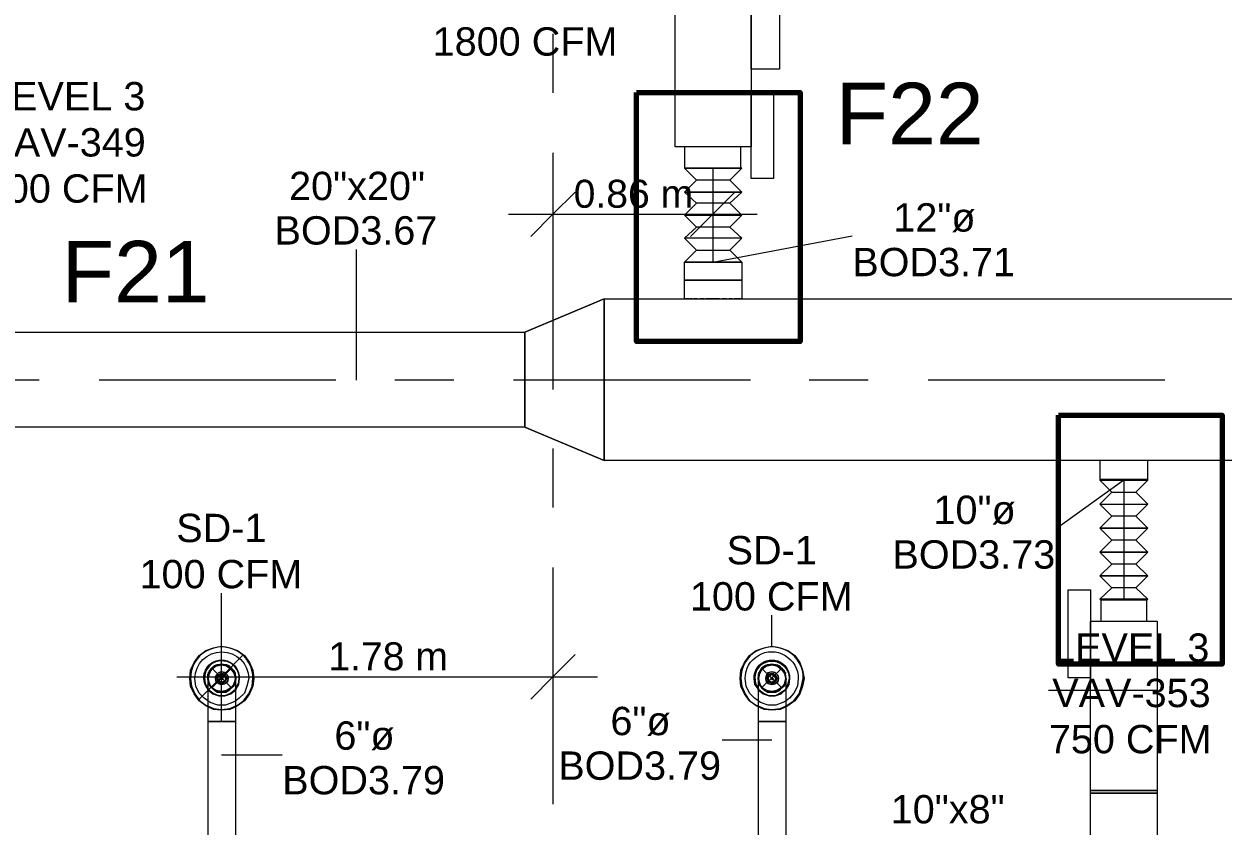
# Model space of a CAD drawing. Header units: metres. Extents: x -2 to 237, y -8 to 52.
# Drawn here: x 28.02 to 34.45, y 39 to 43.3 of the extents above; entities that cross this region are included whole.
import ezdxf

# ---------------------------------------------------------------- set-up
doc = ezdxf.new("R2010")
doc.units = ezdxf.units.M
doc.layers.add('HVAC - Ductos', color=5, linetype='Continuous', lineweight=0)
doc.layers.add('PDF_Text', color=7, linetype='Continuous', lineweight=0)
doc.layers.add('PDF_Geometry', color=7, linetype='Continuous', lineweight=0, true_color=0xaaaaaa)
doc.styles.add('PDF Arial-BoldMT-Identity-H', font='arial.ttf')
doc.styles.add('PDF Helvetica', font='')
doc.styles.get('PDF Helvetica').set_extended_font_data('Helvetica')

msp = doc.modelspace()

# ---------------------------------------------------------------- linework, layer by layer
at = {"layer": 'HVAC - Ductos', "lineweight": 0}
for points in [[(31.9196, 44.4624), (31.9196, 42.6389), (31.5118, 42.6389), (31.5118, 44.4624)], [(32.0708, 43.0558), (31.9196, 43.0558), (31.9196, 43.514), (32.0708, 43.514)], [(32.0387, 42.4694), (31.9196, 42.4694), (31.9196, 42.9413), (32.0387, 42.9413)], [(31.5622, 42.5243), (31.5713, 42.5243), (31.5897, 42.5243), (31.6172, 42.5243), (31.6538, 42.5243), (31.6951, 42.5243), (31.7363, 42.5243), (31.7775, 42.5243), (31.8142, 42.5243), (31.8417, 42.5243), (31.86, 42.5243), (31.8646, 42.5243), (31.8646, 42.6389), (31.86, 42.6389), (31.8462, 42.6389), (31.8233, 42.6389), (31.7913, 42.6389), (31.7546, 42.6389), (31.7134, 42.6389), (31.6767, 42.6389), (31.6401, 42.6389), (31.608, 42.6389), (31.5851, 42.6389), (31.5713, 42.6389), (31.5622, 42.6389), (31.5622, 42.5243), (31.8692, 42.5243), (31.86, 42.5243), (31.8417, 42.5243), (31.8142, 42.5243), (31.7775, 42.5243), (31.7363, 42.5243), (31.6951, 42.5243), (31.6492, 42.5243), (31.6172, 42.5243), (31.5851, 42.5243), (31.5668, 42.5243)], [(31.8646, 42.5243), (31.86, 42.5243), (31.8462, 42.5243), (31.8233, 42.5243), (31.7913, 42.5243), (31.7546, 42.5243), (31.7134, 42.5243), (31.6767, 42.5243), (31.6401, 42.5243), (31.608, 42.5243), (31.5851, 42.5243), (31.5713, 42.5243), (31.5622, 42.5243), (31.5713, 42.5243), (31.5851, 42.5243), (31.608, 42.5243), (31.6401, 42.5243), (31.6767, 42.5243), (31.7134, 42.5243), (31.7546, 42.5243), (31.7913, 42.5243), (31.8233, 42.5243), (31.8462, 42.5243), (31.86, 42.5243)], [(31.8692, 42.5243), (31.8646, 42.5243), (31.86, 42.5243), (31.8417, 42.5243), (31.8142, 42.5243), (31.7775, 42.5243), (31.7363, 42.5243), (31.6951, 42.5243), (31.6538, 42.5243), (31.6172, 42.5243), (31.5897, 42.5243), (31.5713, 42.5243), (31.5622, 42.5243), (31.5668, 42.5243), (31.5851, 42.5243), (31.6172, 42.5243), (31.6492, 42.5243), (31.6951, 42.5243), (31.7363, 42.5243), (31.7775, 42.5243), (31.8142, 42.5243), (31.8417, 42.5243), (31.86, 42.5243)], [(31.8692, 42.0203), (31.86, 42.0203), (31.8462, 42.0203), (31.8233, 42.0203), (31.7913, 42.0203), (31.7546, 42.0203), (31.7134, 42.0203), (31.6767, 42.0203), (31.6401, 42.0203), (31.608, 42.0203), (31.5851, 42.0203), (31.5668, 42.0203), (31.5622, 42.0203), (31.5668, 42.0203), (31.5851, 42.0203), (31.608, 42.0203), (31.6401, 42.0203), (31.6767, 42.0203), (31.7134, 42.0203), (31.7546, 42.0203), (31.7913, 42.0203), (31.8233, 42.0203), (31.8462, 42.0203), (31.86, 42.0203)], [(31.8692, 41.9241), (31.86, 41.9241), (31.8462, 41.9241), (31.8233, 41.9241), (31.7913, 41.9241), (31.7546, 41.9241), (31.7134, 41.9241), (31.6767, 41.9241), (31.6401, 41.9241), (31.608, 41.9241), (31.5851, 41.9241), (31.5668, 41.9241), (31.5622, 41.9241), (31.5668, 41.9241), (31.5851, 41.9241), (31.608, 41.9241), (31.6401, 41.9241), (31.6767, 41.9241), (31.7134, 41.9241), (31.7546, 41.9241), (31.7913, 41.9241), (31.8233, 41.9241), (31.8462, 41.9241), (31.86, 41.9241)], [(31.1315, 41.8234), (30.7054, 41.6447)], [(31.1315, 41.8234), (41.4768, 41.8234), (41.4768, 40.9574), (31.1315, 40.9574)], [(33.7889, 40.8567), (33.7935, 40.8567), (33.8072, 40.8567), (33.8301, 40.8567), (33.853, 40.8567), (33.8851, 40.8567), (33.9171, 40.8567), (33.9492, 40.8567), (33.9813, 40.8567), (34.0088, 40.8567), (34.0271, 40.8567), (34.0408, 40.8567), (34.0454, 40.8567), (34.0408, 40.8567), (34.0271, 40.8567), (34.0088, 40.8567), (33.9813, 40.8567), (33.9492, 40.8567), (33.9171, 40.8567), (33.8851, 40.8567), (33.853, 40.8567), (33.8301, 40.8567), (33.8072, 40.8567), (33.7935, 40.8567)], [(34.0454, 40.8521), (34.0408, 40.8521), (34.0271, 40.8521), (34.0088, 40.8521), (33.9813, 40.8521), (33.9492, 40.8521), (33.9171, 40.8521), (33.8851, 40.8521), (33.853, 40.8521), (33.8301, 40.8521), (33.8072, 40.8521), (33.7935, 40.8521), (33.7889, 40.8521), (33.7935, 40.8521), (33.8072, 40.8521), (33.8301, 40.8521), (33.853, 40.8521), (33.8851, 40.8521), (33.9171, 40.8521), (33.9492, 40.8521), (33.9813, 40.8521), (34.0088, 40.8521), (34.0271, 40.8521), (34.0408, 40.8521)], [(33.6194, 40.2656), (33.7385, 40.2656), (33.7385, 39.7937), (33.6194, 39.7937)], [(34.0408, 40.2106), (34.0363, 40.2106), (34.0179, 40.2106), (33.9905, 40.2106), (33.9584, 40.2106), (33.9171, 40.2106), (33.8805, 40.2106), (33.8439, 40.2106), (33.8163, 40.2106), (33.7981, 40.2106), (33.7935, 40.2106), (33.7935, 40.0961), (33.7981, 40.0961), (33.8072, 40.0961), (33.8301, 40.0961), (33.853, 40.0961), (33.8851, 40.0961), (33.9171, 40.0961), (33.9492, 40.0961), (33.9813, 40.0961), (34.0042, 40.0961), (34.0271, 40.0961), (34.0408, 40.0961), (34.0408, 40.2106), (34.0454, 40.2152), (34.0363, 40.2152), (34.0225, 40.2152), (33.9905, 40.2152), (33.9584, 40.2152), (33.9171, 40.2152), (33.8805, 40.2152), (33.8439, 40.2152), (33.8163, 40.2152), (33.7981, 40.2152), (33.7889, 40.2152), (33.7935, 40.2106), (33.7981, 40.2106), (33.8163, 40.2106), (33.8439, 40.2106), (33.8805, 40.2106), (33.9171, 40.2106), (33.9584, 40.2106), (33.9905, 40.2106), (34.0179, 40.2106), (34.0363, 40.2106)], [(34.0408, 40.2106), (34.0271, 40.2106), (34.0042, 40.2106), (33.9813, 40.2106), (33.9492, 40.2106), (33.9171, 40.2106), (33.8851, 40.2106), (33.853, 40.2106), (33.8301, 40.2106), (33.8072, 40.2106), (33.7981, 40.2106), (33.7935, 40.2106), (33.7981, 40.2106), (33.8072, 40.2106), (33.8301, 40.2106), (33.853, 40.2106), (33.8851, 40.2106), (33.9171, 40.2106), (33.9492, 40.2106), (33.9813, 40.2106), (34.0042, 40.2106), (34.0271, 40.2106)], [(34.0958, 40.0961), (34.0958, 39.1889), (33.7385, 39.1889), (34.0958, 39.1889), (34.0958, 39.1752), (33.7385, 39.1752), (33.7385, 39.1889), (33.7385, 40.0961)], [(29.1522, 39.7708), (29.1431, 39.7525), (29.134, 39.7387), (29.1156, 39.725), (29.1019, 39.7204), (29.0789, 39.7158), (29.0606, 39.7204), (29.0423, 39.725), (29.0285, 39.7387), (29.0194, 39.7525), (29.0102, 39.7708), (29.0057, 39.7891), (29.0102, 39.8075), (29.0194, 39.8257), (29.0285, 39.8441), (29.0423, 39.8533), (29.0606, 39.8624), (29.0789, 39.8624), (29.1019, 39.8624), (29.1156, 39.8533), (29.134, 39.8441), (29.1431, 39.8257), (29.1522, 39.8075), (29.1568, 39.7891)], [(29.0148, 39.8166), (29.0285, 39.8395), (29.0515, 39.8579), (29.0789, 39.8624), (29.1064, 39.8579), (29.1294, 39.8395), (29.1477, 39.8166), (29.1522, 39.7891), (29.1477, 39.7617), (29.1294, 39.7387), (29.1064, 39.725), (29.0789, 39.7204), (29.0515, 39.725), (29.0285, 39.7387), (29.0148, 39.7617), (29.0102, 39.7891)], [(32.1028, 39.7708), (32.0936, 39.7525), (32.0845, 39.7387), (32.0662, 39.725), (32.0478, 39.7204), (32.0295, 39.7158), (32.0112, 39.7204), (31.9928, 39.725), (31.9791, 39.7387), (31.9654, 39.7525), (31.9608, 39.7708), (31.9562, 39.7891), (31.9608, 39.8075), (31.9654, 39.8257), (31.9791, 39.8441), (31.9928, 39.8533), (32.0112, 39.8624), (32.0295, 39.8624), (32.0478, 39.8624), (32.0662, 39.8533), (32.0845, 39.8441), (32.0936, 39.8257), (32.1028, 39.8075), (32.1028, 39.7891)], [(31.9654, 39.8166), (31.9791, 39.8395), (32.002, 39.8579), (32.0295, 39.8624), (32.057, 39.8579), (32.0799, 39.8395), (32.0982, 39.8166), (32.1028, 39.7891), (32.0982, 39.7617), (32.0799, 39.7387), (32.057, 39.725), (32.0295, 39.7204), (32.002, 39.725), (31.9791, 39.7387), (31.9654, 39.7617), (31.9608, 39.7891)], [(29.0515, 39.8075), (29.0469, 39.7891), (29.0515, 39.8075), (29.0652, 39.8212), (29.0789, 39.8257), (29.0973, 39.8212), (29.111, 39.8075), (29.1156, 39.7891), (29.111, 39.8075), (29.0973, 39.8212), (29.0789, 39.8257), (29.0652, 39.8212)], [(29.0606, 39.8029), (29.0561, 39.7891), (29.0606, 39.8075), (29.0743, 39.8166), (29.0881, 39.8166), (29.1019, 39.8075), (29.1064, 39.7891), (29.1019, 39.8029), (29.0881, 39.812), (29.0743, 39.812)], [(29.0652, 39.8029), (29.0789, 39.812), (29.0973, 39.8029), (29.1019, 39.7891), (29.0973, 39.7754), (29.0789, 39.7708), (29.0652, 39.7754), (29.0606, 39.7891)], [(29.0789, 39.7937), (29.0743, 39.7891), (29.0789, 39.7937), (29.0835, 39.7937), (29.0881, 39.7891), (29.0835, 39.7937)], [(32.002, 39.8075), (31.9974, 39.7891), (32.002, 39.8075), (32.0112, 39.8212), (32.0295, 39.8257), (32.0478, 39.8212), (32.0616, 39.8075), (32.0662, 39.7891), (32.0616, 39.8075), (32.0478, 39.8212), (32.0295, 39.8257), (32.0158, 39.8212)], [(32.0112, 39.8029), (32.0066, 39.7891), (32.0112, 39.8075), (32.0204, 39.8166), (32.0387, 39.8166), (32.0524, 39.8075), (32.057, 39.7891), (32.0524, 39.8029), (32.0387, 39.812), (32.0249, 39.812)], [(32.0158, 39.8029), (32.0295, 39.812), (32.0432, 39.8029), (32.0524, 39.7891), (32.0432, 39.7754), (32.0295, 39.7708), (32.0158, 39.7754), (32.0112, 39.7891)], [(32.0295, 39.7937), (32.0249, 39.7891), (32.0295, 39.7937), (32.0341, 39.7937), (32.0387, 39.7891), (32.0341, 39.7845), (32.0295, 39.7845), (32.0249, 39.7891), (32.0295, 39.7845), (32.0341, 39.7845), (32.0341, 39.7891), (32.0341, 39.7937)], [(29.0102, 39.7295), (29.0331, 39.7112), (29.0652, 39.6975), (29.0973, 39.6975), (29.1294, 39.7112), (29.1522, 39.7295), (29.1568, 39.7387), (29.1522, 39.7295), (29.1294, 39.7112), (29.0973, 39.6975), (29.0652, 39.6975), (29.0331, 39.7112), (29.0102, 39.7295), (29.0057, 39.7387)], [(29.1568, 39.7295), (29.1294, 39.7066), (29.0973, 39.6975), (29.0652, 39.6975), (29.0331, 39.7066), (29.0057, 39.7295), (29.0057, 39.7341), (29.0057, 39.7295), (29.0331, 39.7066), (29.0652, 39.6975), (29.0973, 39.6975), (29.1294, 39.7066), (29.1568, 39.7295), (29.1568, 39.7341)], [(29.111, 39.7754), (29.1156, 39.7891), (29.111, 39.7708), (29.0973, 39.7617), (29.0789, 39.7571), (29.0652, 39.7617), (29.0515, 39.7708), (29.0469, 39.7891), (29.0515, 39.7754), (29.0652, 39.7617), (29.0789, 39.7571), (29.0973, 39.7617)], [(29.1019, 39.7754), (29.1064, 39.7891), (29.1019, 39.7754), (29.0881, 39.7662), (29.0743, 39.7662), (29.0606, 39.7754), (29.0561, 39.7891), (29.0606, 39.7754), (29.0743, 39.7662), (29.0881, 39.7662)], [(29.0835, 39.7845), (29.0881, 39.7891), (29.0835, 39.7845), (29.0789, 39.7845), (29.0743, 39.7891), (29.0789, 39.7845)], [(29.1568, 39.7341), (29.1706, 39.7571), (29.1751, 39.7891), (29.1706, 39.7571)], [(31.9608, 39.7295), (31.9837, 39.7112), (32.0158, 39.6975), (32.0478, 39.6975), (32.0753, 39.7112), (32.1028, 39.7295), (32.1074, 39.7387), (32.1028, 39.7295), (32.0753, 39.7112), (32.0478, 39.6975), (32.0158, 39.6975), (31.9837, 39.7112), (31.9608, 39.7295), (31.9562, 39.7387)], [(32.1028, 39.7295), (32.0799, 39.7066), (32.0478, 39.6975), (32.0158, 39.6975), (31.9837, 39.7066), (31.9562, 39.7295), (31.9562, 39.7341), (31.9562, 39.7295), (31.9837, 39.7066), (32.0158, 39.6975), (32.0478, 39.6975), (32.0799, 39.7066), (32.1028, 39.7295), (32.1074, 39.7341)], [(32.0616, 39.7754), (32.0662, 39.7891), (32.0616, 39.7708), (32.0478, 39.7617), (32.0295, 39.7571), (32.0112, 39.7617), (32.002, 39.7708), (31.9974, 39.7891), (32.002, 39.7754), (32.0158, 39.7617), (32.0295, 39.7571), (32.0478, 39.7617)], [(32.0524, 39.7754), (32.057, 39.7891), (32.0524, 39.7754), (32.0387, 39.7662), (32.0204, 39.7662), (32.0112, 39.7754), (32.0066, 39.7891), (32.0112, 39.7754), (32.0249, 39.7662), (32.0387, 39.7662)], [(32.1074, 39.7341), (32.1211, 39.7571), (32.1257, 39.7891), (32.1211, 39.7571)], [(29.0057, 38.7262), (29.0148, 38.7262), (29.0285, 38.7262), (29.0423, 38.7262), (29.0606, 38.7262), (29.0789, 38.7262), (29.1019, 38.7262), (29.1202, 38.7262), (29.134, 38.7262), (29.1477, 38.7262), (29.1522, 38.7262), (29.1568, 38.7262), (29.1568, 39.56), (29.1522, 39.56), (29.1477, 39.56), (29.134, 39.56), (29.1202, 39.56), (29.1019, 39.56), (29.0789, 39.56), (29.0606, 39.56), (29.0423, 39.56), (29.0285, 39.56), (29.0148, 39.56), (29.0057, 39.56)], [(31.9562, 38.8957), (31.9654, 38.8957), (31.9746, 38.8957), (31.9928, 38.8957), (32.0112, 38.8957), (32.0295, 38.8957), (32.0524, 38.8957), (32.0708, 38.8957), (32.0845, 38.8957), (32.0982, 38.8957), (32.1028, 38.8957), (32.1074, 38.8957), (32.1074, 39.56), (32.1028, 39.56), (32.0982, 39.56), (32.0845, 39.56), (32.0708, 39.56), (32.0524, 39.56), (32.0295, 39.56), (32.0112, 39.56), (31.9928, 39.56), (31.9746, 39.56), (31.9654, 39.56), (31.9562, 39.56)], [(34.0958, 39.1752), (34.0958, 38.1764), (33.7385, 38.1764), (33.7385, 39.1752)]]:
    msp.add_lwpolyline(points, close=True, dxfattribs=at)
for points in [[(30.8566, 42.5152), (30.8566, 42.277), (30.8566, 42.0387)], [(31.805, 42.4602), (31.8692, 42.3961), (31.5622, 42.3961), (31.6263, 42.4602), (31.5622, 42.5243), (31.8692, 42.5243), (31.805, 42.4602), (31.6263, 42.4602)], [(31.5622, 42.5243), (31.5622, 42.5243)], [(31.7134, 42.5243), (31.7134, 42.2724), (31.7134, 42.0203)], [(31.7134, 42.5152), (31.7134, 42.277), (31.7134, 42.0387)], [(30.9757, 42.3961), (30.8566, 42.277), (30.7375, 42.1578)], [(31.805, 42.3365), (31.8692, 42.2724), (31.5622, 42.2724), (31.6263, 42.3365), (31.5622, 42.3961), (31.8692, 42.3961), (31.805, 42.3365), (31.6263, 42.3365)], [(31.8325, 42.3961), (31.7134, 42.277), (31.5943, 42.1578)], [(30.6183, 42.277), (31.9516, 42.277)], [(31.805, 42.2082), (31.8692, 42.1486), (31.5622, 42.1486), (31.6263, 42.2082), (31.5622, 42.2724), (31.8692, 42.2724), (31.805, 42.2082), (31.6263, 42.2082)], [(31.6263, 42.0845), (31.805, 42.0845), (31.8692, 42.1486), (31.5622, 42.1486), (31.6263, 42.0845), (31.5622, 42.0203), (31.8692, 42.0203), (31.8692, 41.9241), (31.8692, 41.8234), (31.8646, 41.8234)], [(31.7134, 42.0203), (32.4602, 42.1624)], [(29.8028, 41.3881), (29.8028, 42.0891)], [(31.8692, 42.0203), (31.805, 42.0845)], [(31.5668, 41.8234), (31.5622, 41.8234), (31.5622, 41.9241), (31.5622, 42.0203)], [(31.1315, 41.8234), (31.1315, 40.9574)], [(31.5851, 41.8234), (31.5759, 41.8234), (31.5713, 41.8234)], [(31.6035, 41.8234), (31.5943, 41.8234), (31.5897, 41.8234)], [(31.6309, 41.8234), (31.6217, 41.8234), (31.6126, 41.8234)], [(31.6675, 41.8234), (31.6492, 41.8234), (31.6447, 41.8234)], [(31.75, 41.8234), (31.7134, 41.8234), (31.6813, 41.8234), (31.6767, 41.8234)], [(31.7867, 41.8234), (31.7821, 41.8234), (31.7638, 41.8234)], [(31.8187, 41.8234), (31.8096, 41.8234), (31.8004, 41.8234)], [(31.8417, 41.8234), (31.8325, 41.8234), (31.8279, 41.8234)], [(31.86, 41.8234), (31.8508, 41.8234), (31.8462, 41.8234)], [(26.7698, 41.6447), (30.7054, 41.6447), (30.7054, 41.1361), (26.7698, 41.1361)], [(30.7054, 41.1361), (30.7054, 41.6447)], [(30.7054, 41.1361), (31.1315, 40.9574), (30.7054, 41.1361)], [(33.7935, 40.9574), (33.7889, 40.9574), (33.7889, 40.8567), (33.7889, 40.8521), (34.0454, 40.8521), (33.7889, 40.8521), (33.853, 40.7879), (33.7889, 40.7238), (34.0454, 40.7238), (33.9813, 40.7879)], [(33.8026, 40.9574), (33.7981, 40.9574)], [(33.8255, 40.9574), (33.8163, 40.9574), (33.8117, 40.9574)], [(33.8484, 40.9574), (33.8393, 40.9574), (33.8347, 40.9574)], [(33.853, 40.7879), (33.9813, 40.7879), (34.0454, 40.8521), (34.0454, 40.8567), (34.0454, 40.9574), (34.0408, 40.9574)], [(33.8759, 40.9574), (33.8621, 40.9574), (33.8576, 40.9574)], [(33.9492, 40.9574), (33.9446, 40.9574), (33.9171, 40.9574), (33.8897, 40.9574), (33.8851, 40.9574)], [(33.9767, 40.9574), (33.9721, 40.9574), (33.9584, 40.9574)], [(34.0042, 40.9574), (33.995, 40.9574), (33.9859, 40.9574)], [(34.0225, 40.9574), (34.0179, 40.9574), (34.0134, 40.9574)], [(34.0363, 40.9574), (34.0317, 40.9574), (34.0271, 40.9574)], [(33.9171, 40.8521), (33.5552, 40.5909)], [(33.9171, 40.8521), (33.9171, 40.5313), (33.9171, 40.2152)], [(33.9813, 40.6596), (34.0454, 40.5955), (33.7889, 40.5955), (33.853, 40.6596), (33.7889, 40.7238), (34.0454, 40.7238), (33.9813, 40.6596), (33.853, 40.6596)], [(33.9813, 40.5313), (34.0454, 40.4672), (33.7889, 40.4672), (33.853, 40.5313), (33.7889, 40.5955), (34.0454, 40.5955), (33.9813, 40.5313), (33.853, 40.5313)], [(33.9813, 40.4031), (34.0454, 40.3389), (33.7889, 40.3389), (33.853, 40.4031), (33.7889, 40.4672), (34.0454, 40.4672), (33.9813, 40.4031), (33.853, 40.4031)], [(33.9813, 40.2748), (34.0454, 40.2152), (33.7889, 40.2152), (33.853, 40.2748), (33.7889, 40.3389), (34.0454, 40.3389), (33.9813, 40.2748), (33.853, 40.2748)], [(29.0789, 39.9632), (29.0789, 40.2473)], [(34.0454, 40.2152), (34.0363, 40.2152), (34.0225, 40.2152), (33.9905, 40.2152), (33.9584, 40.2152), (33.9171, 40.2152), (33.8805, 40.2152), (33.8439, 40.2152), (33.8163, 40.2152), (33.7981, 40.2152), (33.7889, 40.2152)], [(32.0295, 39.9632), (32.0295, 40.1282)], [(29.0789, 39.56), (29.0789, 39.7983), (29.0789, 40.0366)], [(30.8566, 40.0366), (30.8566, 39.7983), (30.8566, 39.56)], [(29.0057, 39.6379), (28.9965, 39.6425), (28.9599, 39.67), (28.9323, 39.7066), (28.914, 39.7479), (28.9094, 39.7891), (28.914, 39.8349), (28.9323, 39.8762), (28.9599, 39.9128), (28.9965, 39.9403), (29.0377, 39.9541), (29.0789, 39.9632), (29.1248, 39.9541), (29.166, 39.9403), (29.2026, 39.9128), (29.2302, 39.8762), (29.2484, 39.8349), (29.253, 39.7891), (29.2484, 39.7479), (29.2302, 39.7066), (29.2026, 39.67), (29.166, 39.6425), (29.1568, 39.6379)], [(31.9562, 39.6379), (31.947, 39.6425), (31.9104, 39.67), (31.8829, 39.7066), (31.8646, 39.7479), (31.86, 39.7891), (31.8646, 39.8349), (31.8829, 39.8762), (31.9104, 39.9128), (31.947, 39.9403), (31.9883, 39.9541), (32.0295, 39.9632), (32.0753, 39.9541), (32.1166, 39.9403), (32.1533, 39.9128), (32.1807, 39.8762), (32.1945, 39.8349), (32.2036, 39.7891), (32.1945, 39.7479), (32.1807, 39.7066), (32.1533, 39.67), (32.1166, 39.6425), (32.1074, 39.6379)], [(29.1981, 39.9174), (29.0789, 39.7983), (28.9599, 39.6792)], [(29.0057, 39.7891), (29.0057, 39.7845), (29.0057, 39.7662), (29.0057, 39.7341), (29.0057, 39.6975), (29.0057, 39.6471), (29.0057, 39.5967), (29.0057, 39.56), (29.0148, 39.56), (29.0285, 39.56), (29.0423, 39.56), (29.0606, 39.56), (29.0789, 39.56), (29.1019, 39.56), (29.1202, 39.56), (29.134, 39.56), (29.1477, 39.56), (29.1522, 39.56), (29.1568, 39.56), (29.1568, 39.615), (29.1568, 39.6654), (29.1568, 39.7112), (29.1568, 39.7479), (29.1568, 39.7754), (29.1568, 39.7891), (29.1568, 39.7845), (29.1568, 39.7891), (29.1522, 39.812), (29.1477, 39.8303), (29.134, 39.8441), (29.1202, 39.8579), (29.1019, 39.8624), (29.0789, 39.867), (29.0606, 39.8624), (29.0423, 39.8579), (29.0285, 39.8441), (29.0148, 39.8303), (29.0057, 39.812), (29.0057, 39.7891), (29.0057, 39.7845), (29.0057, 39.7891), (29.0057, 39.812), (29.0148, 39.8303), (29.0285, 39.8441), (29.0423, 39.8579), (29.0606, 39.8624), (29.0789, 39.867), (29.1019, 39.8624), (29.1202, 39.8579), (29.134, 39.8441), (29.1477, 39.8303), (29.1522, 39.812), (29.1568, 39.7891)], [(29.0148, 39.8212), (29.0285, 39.8441), (29.0515, 39.8579)], [(29.0469, 39.8579), (29.0515, 39.8624), (29.0561, 39.8624)], [(29.0561, 39.8579), (29.0789, 39.8624), (29.1064, 39.8579)], [(29.1064, 39.8624), (29.111, 39.8624), (29.111, 39.8579)], [(29.111, 39.8579), (29.134, 39.8441), (29.1477, 39.8212)], [(30.9757, 39.9174), (30.8566, 39.7983), (30.7375, 39.6792)], [(32.1074, 39.7891), (32.1028, 39.812), (32.0982, 39.8303), (32.0845, 39.8441), (32.0799, 39.8487), (32.0708, 39.8579), (32.0524, 39.8624), (32.0295, 39.867), (32.0112, 39.8624), (31.9928, 39.8579), (31.9746, 39.8441), (31.9654, 39.8303), (31.9562, 39.812), (31.9562, 39.7891), (31.9562, 39.7845), (31.9562, 39.7891), (31.9562, 39.7845), (31.9562, 39.7662), (31.9562, 39.7341), (31.9562, 39.6975), (31.9562, 39.6471), (31.9562, 39.5967), (31.9562, 39.56), (31.9654, 39.56), (31.9746, 39.56), (31.9928, 39.56), (32.0112, 39.56), (32.0295, 39.56), (32.0524, 39.56), (32.0708, 39.56), (32.0845, 39.56), (32.0982, 39.56), (32.1028, 39.56), (32.1074, 39.56), (32.1074, 39.615), (32.1074, 39.6654), (32.1074, 39.7112), (32.1074, 39.7479), (32.1074, 39.7754), (32.1074, 39.7891), (32.1074, 39.7845), (32.1074, 39.7891), (32.1028, 39.812), (32.0982, 39.8303), (32.0845, 39.8441), (32.0799, 39.8487), (32.0708, 39.8579), (32.0524, 39.8624), (32.0295, 39.867), (32.0112, 39.8624), (31.9928, 39.8579), (31.9746, 39.8441), (31.9654, 39.8303), (31.9562, 39.812), (31.9562, 39.7891)], [(31.9654, 39.8212), (31.9791, 39.8441), (31.9974, 39.8579)], [(31.9974, 39.8579), (32.002, 39.8624), (32.0066, 39.8624)], [(32.0066, 39.8579), (32.0295, 39.8624), (32.057, 39.8579)], [(32.057, 39.8624), (32.0616, 39.8624), (32.0616, 39.8579)], [(32.0616, 39.8579), (32.0845, 39.8441), (32.0982, 39.8212)], [(28.8407, 39.7983), (31.0949, 39.7983)], [(29.0102, 39.7617), (29.0102, 39.7662), (29.0057, 39.7891), (29.0102, 39.8166)], [(29.0102, 39.8166), (29.0102, 39.8212)], [(29.1477, 39.8212), (29.1522, 39.8212), (29.1522, 39.8166)], [(29.1477, 39.8166), (29.1568, 39.7891), (29.1477, 39.7662)], [(31.9608, 39.7617), (31.9608, 39.7662), (31.9562, 39.7891), (31.9608, 39.8166)], [(31.9608, 39.8166), (31.9608, 39.8212)], [(32.0799, 39.8487), (32.0799, 39.8487)], [(32.0799, 39.8487), (32.0799, 39.8487)], [(32.0982, 39.8212), (32.1028, 39.8212), (32.1028, 39.8166)], [(32.0982, 39.8166), (32.1028, 39.7891), (32.0982, 39.7662)], [(29.0057, 39.7845), (29.0057, 39.7708), (29.0148, 39.7525), (29.0285, 39.7387), (29.0423, 39.725), (29.0606, 39.7158), (29.0789, 39.7158), (29.1019, 39.7158), (29.1202, 39.725), (29.134, 39.7387), (29.1477, 39.7525), (29.1522, 39.7708), (29.1568, 39.7845)], [(29.0102, 39.7617), (29.0102, 39.7617)], [(29.0515, 39.725), (29.0285, 39.7387), (29.0148, 39.7617)], [(29.1477, 39.7617), (29.134, 39.7387), (29.111, 39.725)], [(29.1522, 39.7662), (29.1522, 39.7617)], [(29.1522, 39.7617), (29.1522, 39.7617)], [(31.9562, 39.7845), (31.9562, 39.7708), (31.9654, 39.7525), (31.9746, 39.7387), (31.9928, 39.725), (32.0112, 39.7158), (32.0295, 39.7158), (32.0524, 39.7158), (32.0708, 39.725), (32.0845, 39.7387), (32.0982, 39.7525), (32.1028, 39.7708), (32.1074, 39.7845)], [(31.9608, 39.7617), (31.9608, 39.7617)], [(31.9974, 39.725), (31.9791, 39.7387), (31.9654, 39.7617)], [(32.1028, 39.7662), (32.1028, 39.7617), (32.0982, 39.7617), (32.0845, 39.7387), (32.0616, 39.725)], [(29.1568, 39.67), (29.1385, 39.6608), (29.1019, 39.6471), (29.0606, 39.6471), (29.0194, 39.6608), (29.0057, 39.67)], [(29.111, 39.7204), (29.1064, 39.7204), (29.0789, 39.7158), (29.0561, 39.7204), (29.0515, 39.7204), (29.0469, 39.7204)], [(29.111, 39.7204), (29.111, 39.7204)], [(32.1074, 39.67), (32.0891, 39.6608), (32.0524, 39.6471), (32.0112, 39.6471), (31.97, 39.6608), (31.9562, 39.67)], [(32.0616, 39.7204), (32.057, 39.7204), (32.0295, 39.7158), (32.0066, 39.7204), (32.002, 39.7204), (31.9974, 39.7204)], [(32.0616, 39.7204), (32.0616, 39.7204)], [(34.0958, 39.725), (33.514, 39.725)], [(29.0057, 39.6425), (29.0377, 39.6288), (29.0789, 39.6242), (29.1248, 39.6288), (29.1568, 39.6425)], [(29.1568, 39.6379), (29.1248, 39.6242), (29.0789, 39.6196), (29.0377, 39.6242), (29.0057, 39.6379)], [(31.9562, 39.6425), (31.9883, 39.6288), (32.0295, 39.6242), (32.0753, 39.6288), (32.1074, 39.6425)], [(32.1074, 39.6379), (32.0753, 39.6242), (32.0295, 39.6196), (31.9883, 39.6242), (31.9562, 39.6379)], [(32.0295, 39.4592), (31.7638, 39.4592)], [(29.0789, 39.3813), (29.4043, 39.3813)]]:
    msp.add_lwpolyline(points, dxfattribs=at)
for points in [[(29.1568, 39.6425), (29.166, 39.6471), (29.1981, 39.67), (29.2256, 39.7066), (29.2439, 39.7479), (29.2484, 39.7891, 1.013813), (28.914, 39.7891), (28.9186, 39.7479), (28.9369, 39.7066), (28.9644, 39.67), (28.9965, 39.6471), (29.0057, 39.6425)], [(29.0057, 39.67), (28.9873, 39.6837), (28.9599, 39.7112), (28.9415, 39.7479), (28.9369, 39.7891, -0.994121), (29.2256, 39.7891), (29.2164, 39.7479), (29.2026, 39.7112), (29.1751, 39.6837), (29.1568, 39.67)], [(32.1074, 39.6425), (32.112, 39.6471), (32.1487, 39.67), (32.1761, 39.7066), (32.1899, 39.7479), (32.199, 39.7891, 1.014), (31.8646, 39.7891), (31.8692, 39.7479), (31.8875, 39.7066), (31.9104, 39.67), (31.947, 39.6471), (31.9562, 39.6425)], [(31.9562, 39.67), (31.9379, 39.6837), (31.9104, 39.7112), (31.8921, 39.7479), (31.8875, 39.7891, -1.012855), (32.1715, 39.7891), (32.1669, 39.7479), (32.1487, 39.7112), (32.1257, 39.6837), (32.1074, 39.67)]]:
    msp.add_lwpolyline(points, format="xyb", dxfattribs=at)
for points in [[(29.1751, 39.7891, 1.388667), (29.0057, 39.7387), (28.9919, 39.7571), (28.9873, 39.7891, -1.388337), (29.1568, 39.7387), (29.1706, 39.7571), (29.1751, 39.7891, 1.010184), (28.9827, 39.7891), (28.9919, 39.7571), (29.0057, 39.7341, -1.443721)], [(32.1257, 39.7891, 1.387951), (31.9562, 39.7387), (31.9424, 39.7571), (31.9379, 39.7891, -1.361628), (32.1074, 39.7387), (32.1166, 39.7571), (32.1257, 39.7891, 1.009884), (31.9333, 39.7891), (31.9379, 39.7571), (31.9562, 39.7341, -1.443014)]]:
    msp.add_lwpolyline(points, format="xyb", close=True, dxfattribs=at)
at = {"layer": 'PDF_Geometry', "lineweight": 0}
for points in [[(30.8566, 43.2437), (30.8566, 42.9275)], [(30.8566, 42.6068), (30.8566, 41.3377)], [(28.103, 41.3881), (27.7869, 41.3881)], [(29.6929, 41.3881), (28.4237, 41.3881)], [(30.3252, 41.3881), (30.009, 41.3881)], [(31.915, 41.3881), (30.6459, 41.3881)], [(32.5472, 41.3881), (32.2311, 41.3881)], [(34.137, 41.3881), (32.8679, 41.3881)], [(30.8566, 41.0216), (30.8566, 40.7054)], [(30.8566, 40.3847), (30.8566, 39.1156)]]:
    msp.add_lwpolyline(points, dxfattribs=at)
at = {"layer": 'PDF_Geometry', "color": 232, "lineweight": 70, "true_color": 0xe91e64}
for points in [[(31.3048, 42.9306), (32.1818, 42.9306), (32.1818, 41.5963), (31.3048, 41.5963)], [(33.5678, 41.2009), (34.4448, 41.2009), (34.4448, 39.8667), (33.5678, 39.8667)]]:
    msp.add_lwpolyline(points, close=True, dxfattribs=at)
at = {"layer": 'PDF_Geometry', "color": 8, "lineweight": 0, "true_color": 0x808080}
for points in [[(29.1431, 39.8349), (29.1064, 39.8624), (29.0561, 39.8624), (29.0194, 39.8349), (29.0057, 39.7891), (29.0194, 39.7479), (29.0561, 39.7158), (29.1064, 39.7158), (29.1431, 39.7479), (29.1568, 39.7891)], [(32.0936, 39.8349), (32.0524, 39.8624), (32.0066, 39.8624), (31.97, 39.8349), (31.9562, 39.7891), (31.97, 39.7479), (32.0066, 39.7158), (32.0524, 39.7158), (32.0936, 39.7479), (32.1074, 39.7891)]]:
    msp.add_lwpolyline(points, close=True, dxfattribs=at)
for points in [[(29.0285, 39.8441), (29.134, 39.7387)], [(29.134, 39.8441), (29.0285, 39.7387)], [(31.9746, 39.8441), (32.0845, 39.7387)], [(32.0845, 39.8441), (31.9746, 39.7387)]]:
    msp.add_lwpolyline(points, dxfattribs=at)

# ---------------------------------------------------------------- texts
at = {"layer": 'PDF_Text', "lineweight": 0, "attachment_point": 4, "style": 'PDF Helvetica'}
for s, insert, char_height in [('1800 CFM', (30.2117, 43.2023), 0.1519), ('LEVEL 3', (27.8338, 42.9091), 0.1519), ('VAV-349', (27.8246, 42.6617), 0.1519), ('100 CFM', (27.8109, 42.4143), 0.1519), ('20"x20"', (29.442, 42.428), 0.1519), ('0.86 m', (30.9677, 42.3861), 0.15002), ('12"ø', (32.6813, 42.2585), 0.1519), ('BOD3.67', (29.3641, 42.1898), 0.1519), ('BOD3.71', (32.4614, 42.0202), 0.1519), ('10"ø', (32.8967, 40.6915), 0.1519), ('SD-1', (28.8372, 40.5953), 0.1519), ('SD-1', (31.7879, 40.4762), 0.1519), ('BOD3.73', (32.6767, 40.4533), 0.1519), ('100 CFM', (28.6402, 40.3479), 0.1519), ('100 CFM', (31.5908, 40.2288), 0.1519), ('1.78 m', (29.6528, 39.9074), 0.15002), ('LEVEL 3', (33.5381, 39.9539), 0.1519), ('VAV-353', (33.5335, 39.711), 0.1519), ('6"ø', (31.1647, 39.5598), 0.1519), ('6"ø', (29.6848, 39.4819), 0.1519), ('750 CFM', (33.5152, 39.4636), 0.1519), ('BOD3.79', (30.8852, 39.3216), 0.1519), ('BOD3.79', (29.4053, 39.2437), 0.1519), ('10"x8"', (32.6676, 39.0879), 0.1519)]:
    msp.add_mtext(s, dxfattribs=dict(at, insert=insert, char_height=char_height))
at = {"layer": 'PDF_Text', "color": 232, "lineweight": 70, "true_color": 0xe91e64, "char_height": 0.32989, "attachment_point": 4, "style": 'PDF Arial-BoldMT-Identity-H'}
for s, insert in [('F22', (32.3721, 42.8172)), ('F21', (28.2221, 41.9696))]:
    msp.add_mtext(s, dxfattribs=dict(at, insert=insert))

doc.saveas('drawing.dxf')
